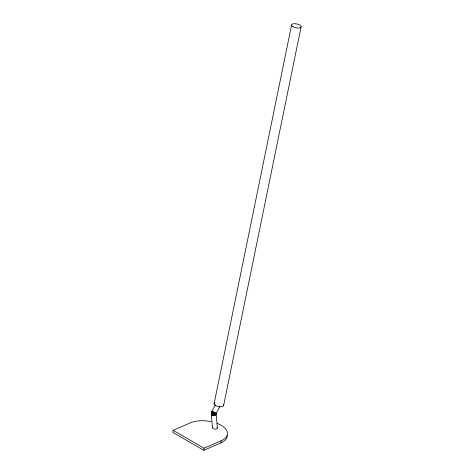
<?xml version="1.0" encoding="UTF-8"?>
<svg xmlns="http://www.w3.org/2000/svg" width="474" height="474" viewBox="0 0 474 474"><rect width="100%" height="100%" fill="white"/><g stroke="black" fill="none" stroke-linecap="round" stroke-linejoin="round"><path stroke-width="0.71" d="M211.208 421.617A21.905 10.985 5.8 0 0 190.151 422.921L173.075 430.321L172.862 432.418L203.838 450.3L220.914 442.9A21.905 10.985 5.8 0 0 227.247 435.565M203.838 450.3L204.051 448.203L221.127 440.802A21.905 10.985 5.8 0 0 217.175 423.371M220.914 442.9L221.127 440.802M211.605 413.452C209.964 416.705 217.554 416.142 215.8 413.132M214.07 403.812L291.569 25.092M223.639 405.359L301.138 26.639M211.736 412.872L212.002 411.088L211.286 414.276L212.494 427.744M211.374 414.679L212.002 411.088L215.38 404.79M211.617 415.046L212.447 411.42L212.162 411.236M212.002 415.343L212.85 411.657L212.447 411.42M212.506 415.562L213.341 411.936L212.85 411.657M213.093 415.674L213.881 412.232L213.341 411.936M213.721 415.68L214.444 412.528L213.881 412.232M214.349 415.579L214.983 412.813L214.444 412.528M214.929 415.372L215.463 413.05L214.983 412.813M215.427 415.082L215.854 413.239L215.463 413.05M216.043 413.494L215.812 413.067M215.812 414.72L215.854 413.239M216.049 414.317L216.103 413.251M216.126 413.358L219.983 406.467M173.075 430.321L204.051 448.203M216.132 413.903L217.341 428.099M217.015 427.459A2.435 1.221 5.8 0 1 215.243 429.16A2.435 1.221 5.8 0 1 212.577 427.43M223.455 404.808A4.864 1.985 11.6 0 1 218.313 406.502A4.864 1.985 11.6 0 1 214.669 402.894M293.027 26.757A4.864 1.985 11.6 0 0 300.996 27.142A4.864 1.985 11.6 0 0 295.035 23.7A4.864 1.985 11.6 0 0 293.027 26.757"/></g></svg>
